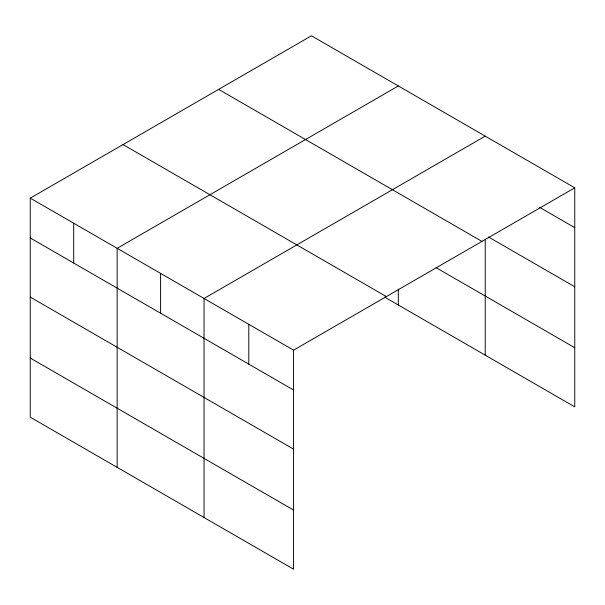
<?xml version="1.0" encoding="UTF-8"?>
<svg xmlns="http://www.w3.org/2000/svg" width="605" height="605" viewBox="0 0 605 605"><rect width="100%" height="100%" fill="white"/><g stroke="black" fill="none" stroke-linecap="round" stroke-linejoin="round"><path stroke-width="0.91" d="M574.75 187.822L311.439 35.793L30.25 198.137L30.25 417.178L293.561 569.207L293.561 350.159L574.75 187.822L574.75 406.863L384.651 297.108M398.332 85.963L117.143 248.307L117.143 467.347M485.225 136.133L204.036 298.477L204.036 517.517M539.751 207.432L574.75 227.639M488.477 236.971L574.75 286.778M218.647 89.366L481.958 241.395M436.144 267.697L574.75 347.716M123.042 144.565L386.353 296.586M30.25 198.137L293.561 350.159M30.25 237.962L293.561 389.983M30.25 297.1L293.561 449.122M30.25 358.039L293.561 510.06M485.225 239.709L485.225 355.173M398.332 289.046L398.332 305.003M248.799 324.318L248.799 364.134M160.59 273.392L160.59 313.209M73.697 223.222L73.697 263.039"/></g></svg>
